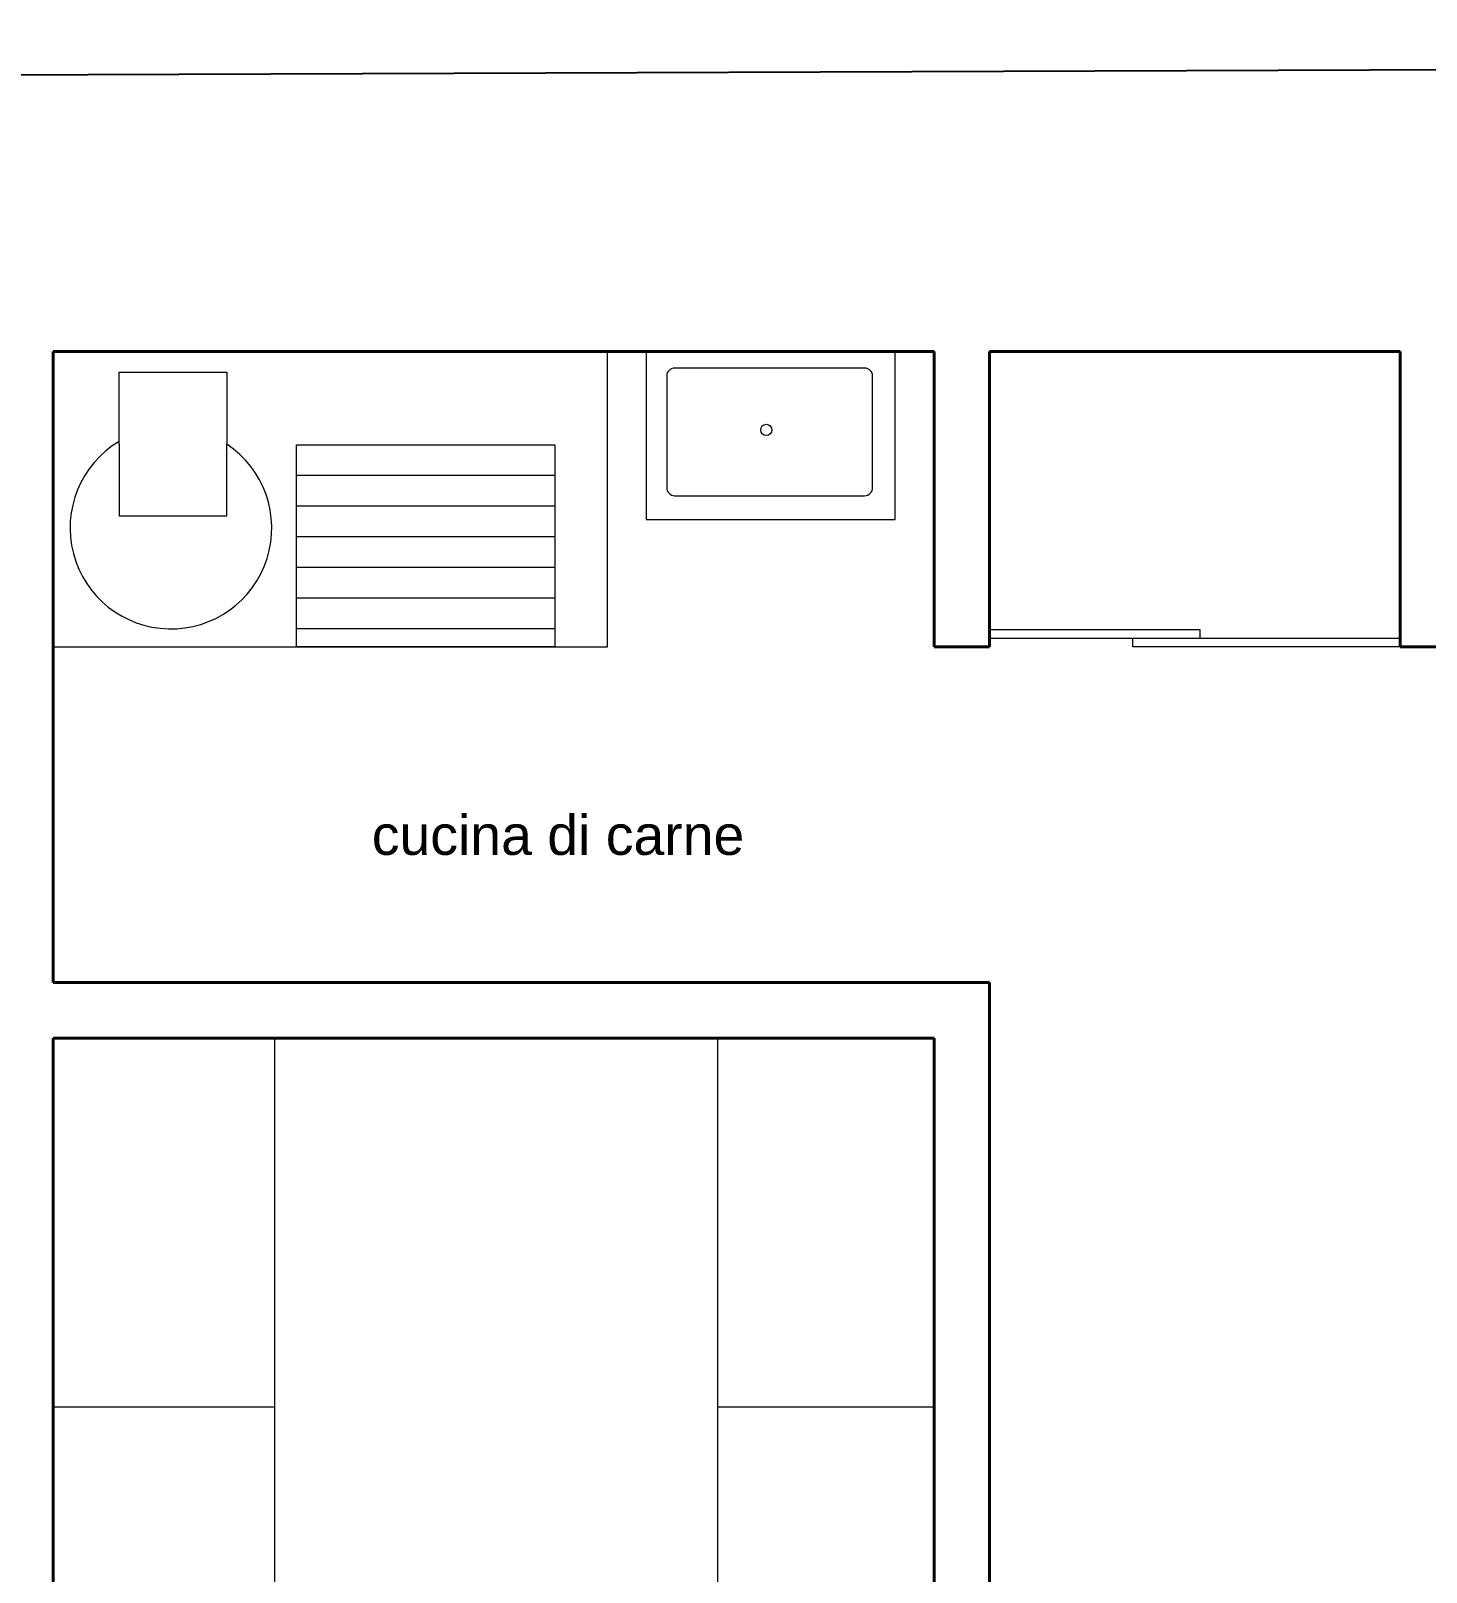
# Model space of a CAD drawing. Header units: inches. Extents: x -2770 to 3095, y -2847 to 3009.
# Drawn here: x 42.065 to 43.956, y 113.365 to 115.453 of the extents above; entities that cross this region are included whole.
import ezdxf

# ---------------------------------------------------------------- set-up
doc = ezdxf.new("R2010")
doc.units = ezdxf.units.IN
doc.header["$LTSCALE"] = 0.1
doc.header["$MEASUREMENT"] = 0
doc.layers.add('ARREDI attrezzature - furniture', color=175, linetype='Continuous', lineweight=9)
doc.layers.add('MURATURA sezioni - section wall', color=7, linetype='Continuous', lineweight=40)
doc.layers.add('SCRITTE - txt', color=252, linetype='Continuous')
doc.styles.get("Standard").update_dxf_attribs({"font": 'Arial.ttf'})

msp = doc.modelspace()

# ---------------------------------------------------------------- linework, layer by layer
msp.add_line((37.9974, 115.3786), (58.02696, 115.45323))
at = {"layer": 'ARREDI attrezzature - furniture'}
for p, q in [((42.84658, 114.61897), (42.84658, 115.01897)), ((43.23627, 115.01897), (42.89897, 115.01897)), ((42.89897, 115.01897), (42.89897, 114.79114)), ((43.23627, 114.79114), (43.23627, 115.01897)), ((42.92675, 114.98557), (42.92675, 114.83434)), ((43.19501, 114.99637), (42.93755, 114.99637)), ((43.20582, 114.88224), (43.20582, 114.98557)), ((43.20582, 114.83434), (43.20582, 114.88224)), ((42.77505, 114.85098), (42.42505, 114.85098)), ((42.93755, 114.82353), (43.06628, 114.82353)), ((43.06628, 114.82353), (43.19501, 114.82353)), ((42.77505, 114.80939), (42.42505, 114.80939)), ((42.89897, 114.79114), (43.23627, 114.79114)), ((42.77505, 114.76781), (42.42505, 114.76781)), ((42.77505, 114.72622), (42.42505, 114.72622)), ((42.77505, 114.68463), (42.42505, 114.68463)), ((42.77505, 114.64305), (42.42505, 114.64305)), ((42.09547, 114.61897), (42.84658, 114.61897)), ((42.39547, 114.08885), (42.39547, 111.66897)), ((42.99547, 114.08885), (42.99547, 111.66897)), ((42.39547, 113.58885), (42.09547, 113.58885)), ((43.28922, 113.58885), (42.99547, 113.58885))]:
    msp.add_line(p, q, dxfattribs=at)
for points in [[(42.18498, 114.89341), (42.18498, 114.99073), (42.3308, 114.99073), (42.3308, 114.89341)], [(42.18498, 114.89341), (42.18498, 114.79609), (42.3308, 114.79609), (42.3308, 114.89341)]]:
    msp.add_lwpolyline(points, dxfattribs=at)
for points in [[(42.77505, 114.61897), (42.42505, 114.61897), (42.42505, 114.89257), (42.77505, 114.89257)], [(43.36422, 114.63033), (43.64976, 114.63033), (43.64976, 114.64169), (43.36422, 114.64169)], [(43.92047, 114.61897), (43.55851, 114.61897), (43.55851, 114.63033), (43.92047, 114.63033)]]:
    msp.add_lwpolyline(points, close=True, dxfattribs=at)
msp.add_circle((43.06175, 114.91253), 0.00765, dxfattribs=at)
for centre, radius, start, end in [((42.93755, 114.98557), 0.0108, 90, 180), ((43.19501, 114.98557), 0.0108, 0, 90), ((42.25494, 114.77974), 0.13666, 120.79527, 56.28259), ((42.93755, 114.83434), 0.0108, 180, 270), ((43.19501, 114.83434), 0.0108, 270, 0)]:
    msp.add_arc(centre, radius, start, end, dxfattribs=at)
at = {"layer": 'MURATURA sezioni - section wall'}
for p, q in [((43.28922, 115.01897), (42.09547, 115.01897)), ((42.09547, 115.01897), (42.09547, 114.16385)), ((43.28922, 115.01897), (42.925, 115.01897)), ((43.04865, 115.01897), (43.28922, 115.01897)), ((43.28922, 115.01897), (43.28922, 114.61897)), ((43.92047, 115.01897), (43.36422, 115.01897)), ((43.36422, 114.61897), (43.36422, 115.01897)), ((43.92047, 114.61897), (43.92047, 115.01897)), ((43.28922, 114.61897), (43.36422, 114.61897)), ((43.99547, 114.61897), (43.92047, 114.61897)), ((42.09547, 114.16385), (43.36422, 114.16385)), ((43.36422, 111.59397), (43.36422, 114.16385)), ((42.09547, 114.08885), (42.09547, 111.66897)), ((42.09547, 114.08885), (43.28922, 114.08885)), ((43.28922, 111.66897), (43.28922, 114.08885))]:
    msp.add_line(p, q, dxfattribs=at)

# ---------------------------------------------------------------- texts
at = {"layer": 'SCRITTE - txt'}
msp.add_text('cucina di carne', height=0.0537347, dxfattribs=at).set_placement((42.52713, 114.33693))

doc.saveas('drawing.dxf')
